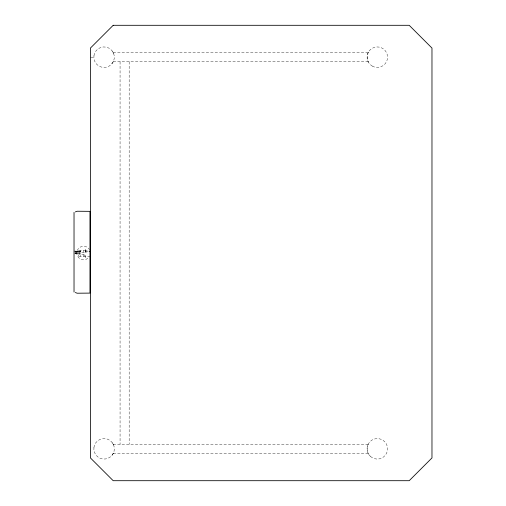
<?xml version="1.0" encoding="UTF-8"?>
<svg xmlns="http://www.w3.org/2000/svg" width="506" height="506" viewBox="0 0 506 506"><rect width="100%" height="100%" fill="white"/><g stroke="black" fill="none" stroke-linecap="round" stroke-linejoin="round"><path stroke-width="0.38" stroke-dasharray="2.53 1.9" d="M85.476 252.228L85.641 250.944L90.188 251.235L85.476 252.228L85.641 250.944M368.178 444.205C366.603 447.449 366.825 451.384 368.747 454.432M368.45 52.055C366.698 55.211 366.698 59.145 368.45 62.301M112.054 455.261L113.445 452.984M111.883 63.826L113.338 61.58M80.403 252.949L74.932 253.057M113.167 52.624L368.216 52.624M90.422 57.178L93.914 57.178M113.236 61.732L368.216 61.732M78.809 250.495L85.641 250.495M74.028 251.09L80.403 251.09L80.403 253.367L74.932 253.367M74.932 251.204L80.403 251.204M74.932 251.305L80.403 251.419M74.932 251.4L80.403 251.501M74.932 252.576L79.037 252.545M74.932 253.145L79.037 253.145M74.932 253.253L80.403 253.253M78.809 256.415L89.505 256.415A6.831 6.831 0 0 1 79.202 258.231A6.831 6.831 0 0 1 79.202 247.769A6.831 6.831 0 0 1 89.505 249.584M113.173 444.268L368.153 444.268M113.205 453.376L368.241 453.376M85.381 250.944L90.188 251.235M112.37 442.794L113.648 445.141M112.522 51.365L113.736 53.744M84.641 255.049L84.945 256.415M129.175 61.732L129.175 444.268M120.067 61.732L120.067 444.268M85.641 249.129L85.641 252.228L78.809 252.228L78.809 249.129M85.641 257.782L85.641 254.682L78.809 254.682L78.809 257.782M83.819 250.495L83.819 252.228M83.819 254.682L83.819 256.415M80.631 250.495L80.631 252.228M80.631 254.682L80.631 256.415M93.964 447.228L93.895 449.904A10.246 10.246 0 0 0 102.49 458.942L105.166 459.012A10.246 10.246 0 0 0 114.331 448.632A10.246 10.246 0 0 0 104.793 438.601A10.246 10.246 0 0 0 93.964 447.228M94.008 55.325L93.869 57.994A10.246 10.246 0 0 0 104.008 67.424A10.246 10.246 0 0 0 114.286 58.146A10.246 10.246 0 0 0 105.937 47.102L103.268 46.963A10.246 10.246 0 0 0 94.008 55.325M79.037 251.874L74.932 251.874L79.037 251.912M372.201 66.052A10.246 10.246 0 0 0 387.571 57.178A10.246 10.246 0 0 0 372.201 48.304A10.246 10.246 0 0 0 372.201 66.052M370.493 456.463A10.246 10.246 0 0 0 387.356 450.916A10.246 10.246 0 0 0 374.124 439.088A10.246 10.246 0 0 0 370.493 456.463"/><path stroke-width="0.76" d="M75.312 211.913L77.171 211.242L89.967 211.344L89.967 293.107L77.171 293.214L75.312 292.538M74.028 212.381L74.028 292.076M113.192 25.3L90.422 48.07L90.422 457.93L113.192 480.7L409.202 480.7L431.972 457.93L431.972 48.07L409.202 25.3L113.192 25.3"/></g></svg>
